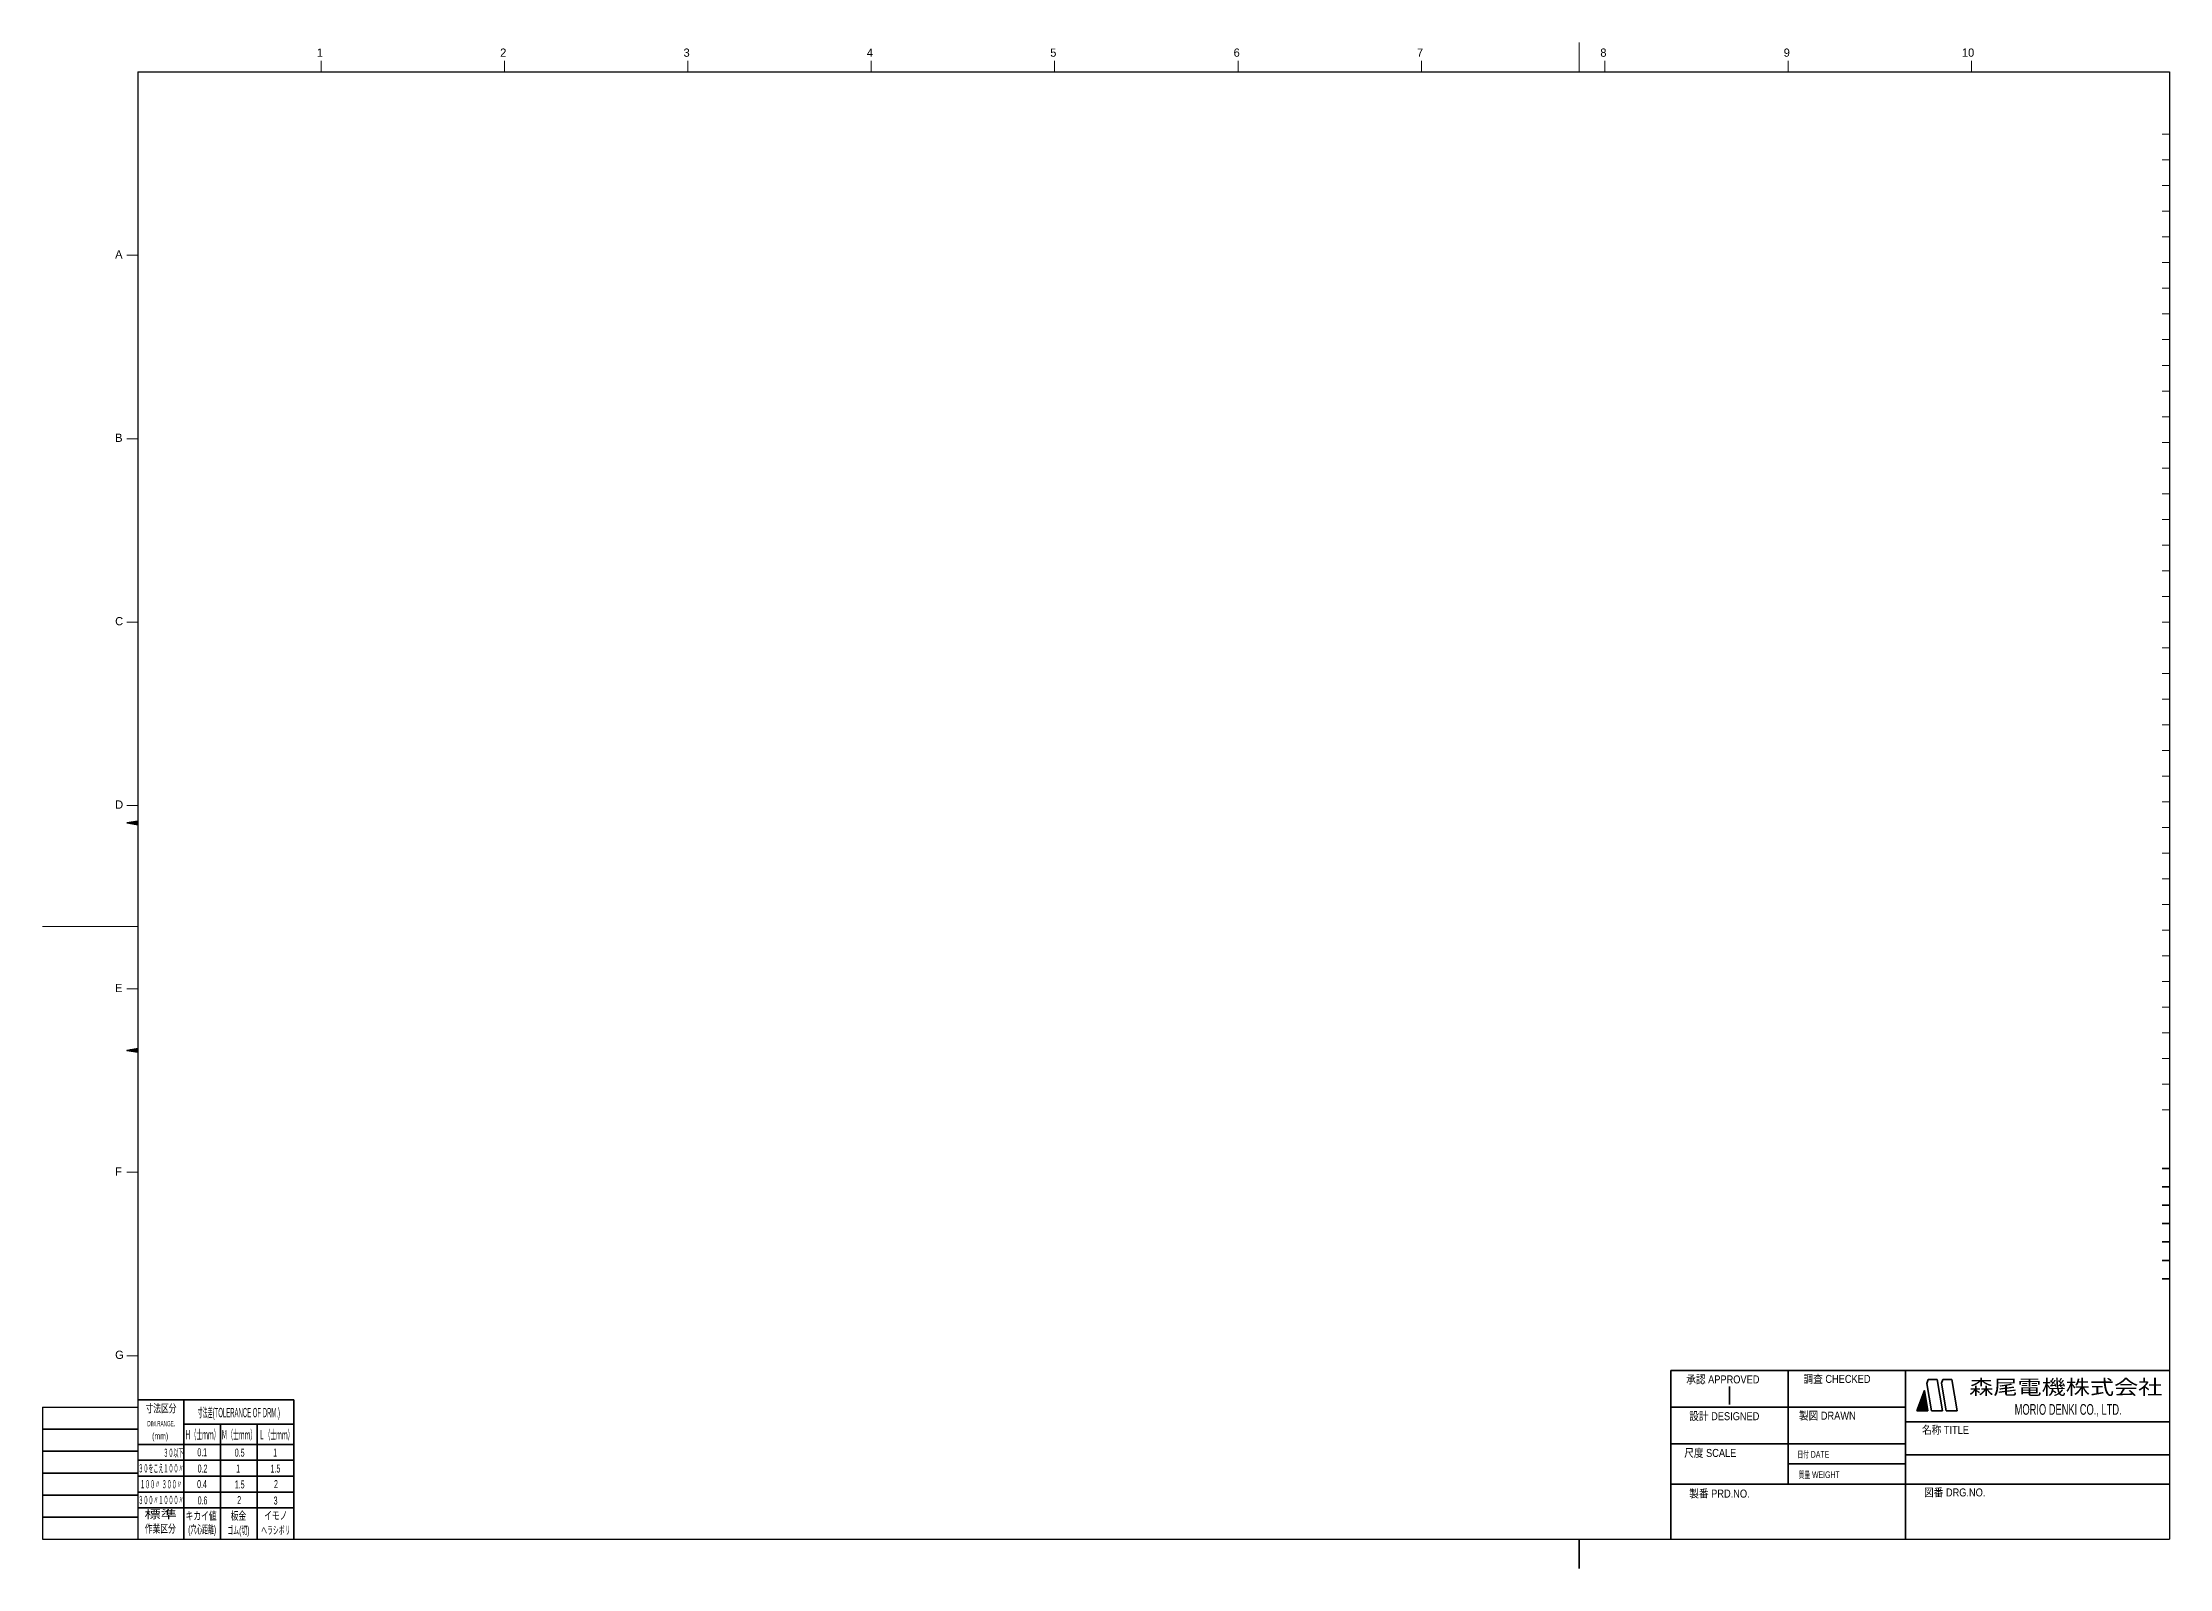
# Model space of a CAD drawing. Header units: millimetres. Extents: x -993 to 587, y 2 to 418.
# Drawn here: x -993 to -413, y 2 to 418 of the extents above; entities that cross this region are included whole.
import ezdxf
from ezdxf.enums import TextEntityAlignment as Align

# ---------------------------------------------------------------- set-up
doc = ezdxf.new("R2010")
doc.units = ezdxf.units.MM
doc.layers.add('図面枠C7M', color=7, linetype='Continuous')
doc.styles.add('HG丸ｺﾞｼｯｸM-PRO', font='')
doc.styles.get('HG丸ｺﾞｼｯｸM-PRO').set_extended_font_data('HG丸ｺﾞｼｯｸM-PRO')

# ---------------------------------------------------------------- blocks, each defined once
blk = doc.blocks.new('BLKF050')
at = {"layer": '図面枠C7M', "color": 3, "linetype": 'Continuous', "lineweight": 35}
for p, q in [((-969.932607, 143.236108), (-969.90562, 143.263095)), ((-969.811294, 143.216), (-969.735729, 143.291564)), ((-969.689981, 143.195891), (-969.565839, 143.320033)), ((-969.568669, 143.175782), (-969.395948, 143.348503)), ((-969.447356, 143.155673), (-969.226058, 143.376972)), ((-969.326044, 143.135565), (-969.056167, 143.405441)), ((-969.204731, 143.115456), (-968.886277, 143.43391)), ((-969.083418, 143.095347), (-968.716386, 143.462379)), ((-968.962106, 143.075238), (-968.546496, 143.490848)), ((-968.840793, 143.05513), (-968.376605, 143.519317)), ((-968.719481, 143.035021), (-968.206715, 143.547787)), ((-968.598168, 143.014912), (-968.036824, 143.576256)), ((-968.476855, 142.994803), (-967.866934, 143.604725)), ((-968.355543, 142.974695), (-967.697043, 143.633194)), ((-968.23423, 142.954586), (-967.527153, 143.661663)), ((-968.112918, 142.934477), (-967.357262, 143.690132)), ((-967.991605, 142.914368), (-967.187372, 143.718601)), ((-967.870292, 142.894259), (-967.017481, 143.747071)), ((-967.74898, 142.874151), (-967, 143.62313)), ((-967.627667, 142.854042), (-967, 143.481709)), ((-967.506355, 142.833933), (-967, 143.340288)), ((-967.385042, 142.813824), (-967, 143.198866)), ((-967.263729, 142.793716), (-967, 143.057445)), ((-967.142417, 142.773607), (-967, 142.916024)), ((-967.021104, 142.753498), (-967, 142.774602))]:
    blk.add_line(p, q, dxfattribs=at)
blk = doc.blocks.new('BLKF051')
at = {"layer": '図面枠C7M', "color": 3, "linetype": 'Continuous', "lineweight": 35}
for p, q in [((-969.932607, 205.236108), (-969.90562, 205.263095)), ((-969.811294, 205.216), (-969.735729, 205.291564)), ((-969.689981, 205.195891), (-969.565839, 205.320033)), ((-969.568669, 205.175782), (-969.395948, 205.348503)), ((-969.447356, 205.155673), (-969.226058, 205.376972)), ((-969.326044, 205.135565), (-969.056167, 205.405441)), ((-969.204731, 205.115456), (-968.886277, 205.43391)), ((-969.083418, 205.095347), (-968.716386, 205.462379)), ((-968.962106, 205.075238), (-968.546496, 205.490848)), ((-968.840793, 205.05513), (-968.376605, 205.519317)), ((-968.719481, 205.035021), (-968.206715, 205.547787)), ((-968.598168, 205.014912), (-968.036824, 205.576256)), ((-968.476855, 204.994803), (-967.866934, 205.604725)), ((-968.355543, 204.974695), (-967.697043, 205.633194)), ((-968.23423, 204.954586), (-967.527153, 205.661663)), ((-968.112918, 204.934477), (-967.357262, 205.690132)), ((-967.991605, 204.914368), (-967.187372, 205.718601)), ((-967.870292, 204.894259), (-967.017481, 205.747071)), ((-967.74898, 204.874151), (-967, 205.62313)), ((-967.627667, 204.854042), (-967, 205.481709)), ((-967.506355, 204.833933), (-967, 205.340288)), ((-967.385042, 204.813824), (-967, 205.198866)), ((-967.263729, 204.793716), (-967, 205.057445)), ((-967.142417, 204.773607), (-967, 204.916024)), ((-967.021104, 204.753498), (-967, 204.774602))]:
    blk.add_line(p, q, dxfattribs=at)
blk = doc.blocks.new('BLKF052')
at = {"layer": '図面枠C7M', "color": 4, "linetype": 'Continuous', "lineweight": 13}
for p, q in [((-481.842129, 44.996757), (-479.306325, 47.532561)), ((-481.788031, 45.192276), (-479.327523, 47.652784)), ((-481.707102, 45.414626), (-479.348722, 47.773006)), ((-481.700708, 44.996757), (-479.285126, 47.412338)), ((-481.626173, 45.636976), (-479.36992, 47.893229)), ((-481.559286, 44.996757), (-479.263928, 47.292115)), ((-481.545244, 45.859327), (-479.391119, 48.013452)), ((-481.464316, 46.081677), (-479.412318, 48.133675)), ((-481.417865, 44.996757), (-479.242729, 47.171892)), ((-481.383387, 46.304027), (-479.433516, 48.253898)), ((-481.302458, 46.526377), (-479.454715, 48.374121)), ((-481.276444, 44.996757), (-479.221531, 47.051669)), ((-481.221529, 46.748727), (-479.475913, 48.494343)), ((-481.1406, 46.971078), (-479.497112, 48.614566)), ((-481.135022, 44.996757), (-479.200332, 46.931447)), ((-481.059671, 47.193428), (-479.51831, 48.734789)), ((-480.993601, 44.996757), (-479.179134, 46.811224)), ((-480.978742, 47.415778), (-479.539509, 48.855012)), ((-480.897814, 47.638128), (-479.560707, 48.975235)), ((-480.852179, 44.996757), (-479.157935, 46.691001)), ((-480.816885, 47.860479), (-479.581906, 49.095457)), ((-480.735956, 48.082829), (-479.603104, 49.21568)), ((-480.710758, 44.996757), (-479.136737, 46.570778)), ((-480.655027, 48.305179), (-479.624303, 49.335903)), ((-480.574098, 48.527529), (-479.645501, 49.456126)), ((-480.569337, 44.996757), (-479.115538, 46.450555)), ((-480.493169, 48.749879), (-479.6667, 49.576349)), ((-480.41224, 48.97223), (-479.687898, 49.696572)), ((-480.331311, 49.19458), (-479.709097, 49.816794)), ((-480.250383, 49.41693), (-479.730295, 49.937017)), ((-480.169454, 49.63928), (-479.751494, 50.05724)), ((-480.088525, 49.861631), (-479.772693, 50.177463)), ((-480.007596, 50.083981), (-479.793891, 50.297686)), ((-479.926667, 50.306331), (-479.81509, 50.417909)), ((-479.845738, 50.528681), (-479.836288, 50.538131)), ((-480.427915, 44.996757), (-479.09434, 46.330332)), ((-480.286494, 44.996757), (-479.073141, 46.21011)), ((-480.145073, 44.996757), (-479.051943, 46.089887)), ((-480.003651, 44.996757), (-479.030744, 45.969664)), ((-479.86223, 44.996757), (-479.009545, 45.849441)), ((-479.720809, 44.996757), (-478.988347, 45.729218)), ((-479.579387, 44.996757), (-478.967148, 45.608995)), ((-479.437966, 44.996757), (-478.94595, 45.488773)), ((-479.296545, 44.996757), (-478.924751, 45.36855)), ((-479.155123, 44.996757), (-478.903553, 45.248327)), ((-479.013702, 44.996757), (-478.882354, 45.128104)), ((-478.87228, 44.996757), (-478.861156, 45.007881))]:
    blk.add_line(p, q, dxfattribs=at)
blk = doc.blocks.new('BLKF049')
at = {"layer": '図面枠C7M', "color": 4, "linetype": 'Continuous', "lineweight": 13}
for p, q in [((-574, 410), (-574, 418)), ((-917, 413), (-917, 410)), ((-867, 413), (-867, 410)), ((-817, 413), (-817, 410)), ((-767, 413), (-767, 410)), ((-717, 413), (-717, 410)), ((-667, 413), (-667, 410)), ((-617, 413), (-617, 410)), ((-567, 413), (-567, 410)), ((-517, 413), (-517, 410)), ((-467, 413), (-467, 410)), ((-415, 393), (-413, 393)), ((-415, 386), (-413, 386)), ((-415, 379), (-413, 379)), ((-415, 372), (-413, 372)), ((-970, 360), (-967, 360)), ((-415, 365), (-413, 365)), ((-415, 358), (-413, 358)), ((-415, 351), (-413, 351)), ((-415, 344), (-413, 344)), ((-415, 337), (-413, 337)), ((-415, 330), (-413, 330)), ((-415, 323), (-413, 323)), ((-415, 316), (-413, 316)), ((-970, 310), (-967, 310)), ((-415, 309), (-413, 309)), ((-415, 302), (-413, 302)), ((-415, 295), (-413, 295)), ((-415, 288), (-413, 288)), ((-415, 281), (-413, 281)), ((-415, 274), (-413, 274)), ((-415, 267), (-413, 267)), ((-970, 260), (-967, 260)), ((-413, 260), (-415, 260)), ((-415, 253), (-413, 253)), ((-415, 246), (-413, 246)), ((-415, 239), (-413, 239)), ((-415, 232), (-413, 232)), ((-415, 225), (-413, 225)), ((-415, 218), (-413, 218)), ((-970, 210), (-967, 210)), ((-415, 211), (-413, 211)), ((-415, 204), (-413, 204)), ((-415, 197), (-413, 197)), ((-415, 190), (-413, 190)), ((-415, 183), (-413, 183)), ((-993, 177), (-967, 177)), ((-415, 176), (-413, 176)), ((-415, 169), (-413, 169)), ((-970, 160), (-967, 160)), ((-415, 162), (-413, 162)), ((-415, 155), (-413, 155)), ((-415, 148), (-413, 148)), ((-415, 141), (-413, 141)), ((-415, 134), (-413, 134)), ((-415, 127), (-413, 127)), ((-970, 110), (-967, 110)), ((-970, 60), (-967, 60))]:
    blk.add_line(p, q, dxfattribs=at)
at = {"layer": '図面枠C7M', "color": 2, "linetype": 'Continuous', "lineweight": 25}
for p, q in [((-967, 410), (-413, 410)), ((-967, 410), (-967, 10)), ((-413, 410), (-413, 10)), ((-993, 46), (-993, 10)), ((-993, 46), (-967, 46)), ((-993, 10), (-413, 10))]:
    blk.add_line(p, q, dxfattribs=at)
at = {"layer": '図面枠C7M', "color": 3, "linetype": 'Continuous', "lineweight": 35}
for p, q in [((-967, 205.75), (-970, 205.25)), ((-970, 205.25), (-967, 204.75)), ((-967, 143.75), (-970, 143.25)), ((-970, 143.25), (-967, 142.75)), ((-413, 111), (-415, 111)), ((-413, 106), (-415, 106)), ((-413, 101), (-415, 101)), ((-413, 96), (-415, 96)), ((-413, 91), (-415, 91)), ((-413, 86), (-415, 86)), ((-413, 81), (-415, 81)), ((-549, 56), (-549, 10)), ((-549, 56), (-413, 56)), ((-517, 56), (-517, 25)), ((-485, 56), (-485, 10)), ((-479.16, 52.4), (-478.77, 53.5)), ((-477.86, 45), (-479.16, 52.4)), ((-478.77, 53.5), (-476.36, 53.5)), ((-474.86, 45), (-476.36, 53.5)), ((-474.82, 53.5), (-475.18, 52.51)), ((-473.86, 45), (-475.18, 52.51)), ((-474.82, 53.5), (-472.36, 53.5)), ((-470.86, 45), (-472.36, 53.5)), ((-967, 48), (-924.5, 48)), ((-954.5, 48), (-954.5, 10)), ((-924.5, 48), (-924.5, 10)), ((-532.99, 51.56), (-532.99, 46.69)), ((-481.86, 45), (-479.84, 50.55)), ((-478.86, 45), (-479.84, 50.55)), ((-954.5, 41.3), (-924.5, 41.3)), ((-944.5, 41.3), (-944.5, 10)), ((-934.5, 41.3), (-934.5, 10)), ((-549, 46), (-485, 46)), ((-485, 42), (-413, 42)), ((-481.86, 45), (-478.86, 45)), ((-477.86, 45), (-474.86, 45)), ((-473.86, 45), (-470.86, 45)), ((-993, 40), (-967, 40)), ((-967, 35.8), (-924.5, 35.8)), ((-549, 36), (-485, 36)), ((-993, 34), (-967, 34)), ((-967, 31.48), (-924.5, 31.48)), ((-517, 30.5), (-485, 30.5)), ((-485, 33), (-413, 33)), ((-993, 28), (-967, 28)), ((-967, 27.15), (-924.5, 27.15)), ((-549, 25), (-413, 25)), ((-993, 22), (-967, 22)), ((-967, 22.82), (-924.5, 22.82)), ((-967, 18.5), (-924.5, 18.5)), ((-993, 16), (-967, 16)), ((-574, 2), (-574, 10))]:
    blk.add_line(p, q, dxfattribs=at)
for name in ['BLKF051', 'BLKF050']:
    blk.add_blockref(name, (0, 0), dxfattribs=at)
at = {"layer": '図面枠C7M', "color": 4, "linetype": 'Continuous', "lineweight": 13}
blk.add_blockref('BLKF052', (0, 0), dxfattribs=at)
at = {"layer": '図面枠C7M', "color": 4, "linetype": 'Continuous', "lineweight": 13, "style": 'HG丸ｺﾞｼｯｸM-PRO'}
for s, height, width, p in [('1', 2.25, 1.003994, (-918.2, 413.45)), ('2', 2.25, 1.003994, (-868.2, 413.45)), ('3', 2.25, 1.003994, (-818.2, 413.45)), ('4', 2.25, 1.003994, (-768.2, 413.45)), ('5', 2.25, 1.003994, (-718.21, 413.45)), ('6', 2.25, 1.003994, (-668.21, 413.45)), ('7', 2.25, 1.003994, (-618.21, 413.45)), ('8', 2.25, 1.003994, (-568.2, 413.45)), ('9', 2.25, 1.003994, (-518.2, 413.45)), ('10', 2.255, 1.003994, (-469.6, 413.45)), ('A', 2.25, 1.002405, (-973.2, 358.45)), ('B', 2.25, 1.004704, (-973.2, 308.45)), ('D', 2.25, 1.002334, (-973.2, 208.45)), ('E', 2.25, 1.001589, (-973.2, 158.45)), ('F', 2.25, 0.998986, (-973.2, 108.45)), ('G', 2.25, 1.003714, (-973.2, 58.45))]:
    blk.add_text(s, height=height, dxfattribs=dict(at, width=width)).set_placement(p, align=Align.BOTTOM_LEFT)
at = {"layer": '図面枠C7M', "color": 3, "linetype": 'Continuous', "lineweight": 35, "style": 'HG丸ｺﾞｼｯｸM-PRO', "width": 1.001214}
blk.add_text('C', height=2.25, dxfattribs=at).set_placement((-973.2, 258.45), align=Align.BOTTOM_LEFT)
at = {"layer": '図面枠C7M', "color": 4, "linetype": 'Continuous', "lineweight": 13, "style": 'HG丸ｺﾞｼｯｸM-PRO'}
for s, height, width, p in [('承認 APPROVED', 2.1818, 0.863151, (-534.79, 53.54)), ('調査 CHECKED', 2.182, 0.863174, (-503.66, 53.67)), ('DIM.RANGE.', 1.455, 0.522543, (-960.65, 41.49)), ('寸法差(TOLERANCE OF DRM.)', 2.5455, 0.382528, (-939.48, 44.5)), ('設計 DESIGNED', 2.1818, 0.862613, (-534.39, 43.51)), ('製図 DRAWN', 2.182, 0.863099, (-506.3, 43.65)), ('名称 TITLE', 2.182, 0.862489, (-474.07, 39.77)), ('Ｈ（士ｍｍ）', 2.545, 0.439786, (-949.47, 38.51)), ('Ｍ（士ｍｍ）', 2.545, 0.439786, (-939.48, 38.46)), ('Ｌ（士ｍｍ）', 2.545, 0.439786, (-929.3, 38.46)), ('尺度 SCALE', 2.182, 0.862581, (-538.22, 33.49)), ('３０をこえ１００〃', 2.182, 0.44793, (-960.71, 29.27)), ('３０以下', 2.182, 0.44793, (-957.3, 33.52)), ('0.1', 2.182, 0.522424, (-949.47, 33.67)), ('0.2', 2.182, 0.522424, (-949.38, 29.23)), ('0.5', 2.182, 0.522424, (-939.24, 33.57)), ('1', 2.18, 0.521199, (-939.67, 29.23)), ('1.5', 2.182, 0.522424, (-929.48, 29.23)), ('1', 2.18, 0.521199, (-929.58, 33.57)), ('日付 DATE', 1.818, 0.618255, (-510.12, 33.09)), ('１００〃 ３００〃', 2.182, 0.448161, (-960.71, 24.93)), ('0.4', 2.182, 0.522424, (-949.52, 24.99)), ('1.5', 2.182, 0.522424, (-939.24, 24.9)), ('2', 2.18, 0.521199, (-929.34, 24.99)), ('製番 PRD.NO.', 2.182, 0.863299, (-535.71, 22.41)), ('質量 WEIGHT', 1.818, 0.618812, (-508.54, 27.55)), ('図番 DRG.NO.', 2.182, 0.863083, (-471.56, 22.73)), ('３００〃１０００〃', 2.182, 0.44793, (-960.71, 20.64)), ('キカイ値', 2.182, 0.692256, (-949.76, 16.33)), ('0.6', 2.182, 0.522424, (-949.38, 20.56)), ('板金', 2.182, 0.692256, (-939.57, 16.33)), ('2', 2.18, 0.521199, (-939.38, 20.65)), ('イモノ', 2.182, 0.692256, (-929.39, 16.42)), ('3', 2.18, 0.521199, (-929.44, 20.51))]:
    blk.add_text(s, height=height, dxfattribs=dict(at, width=width)).set_placement(p, align=Align.MIDDLE_CENTER)
at = {"layer": '図面枠C7M', "color": 2, "linetype": 'Continuous', "lineweight": 25, "style": 'HG丸ｺﾞｼｯｸM-PRO', "width": 1.206081}
blk.add_text('森尾電機株式会社', height=4, dxfattribs=at).set_placement((-441.28, 51.43), align=Align.MIDDLE_CENTER)
at = {"layer": '図面枠C7M', "color": 4, "linetype": 'Continuous', "lineweight": 13, "style": 'HG丸ｺﾞｼｯｸM-PRO'}
for s, height, width, p in [('寸法区分', 2.182, 0.692256, (-960.69, 43.9)), ('(mm)', 1.818, 0.619256, (-960.93, 36.64)), ('標準', 2.182, 1.489301, (-960.79, 15)), ('作業区分', 2.182, 0.692256, (-960.88, 11.1)), ('(穴心距離)', 2.182, 0.521231, (-949.47, 10.86)), ('ゴム(切)', 2.182, 0.521232, (-939.57, 10.67)), ('ヘラシボリ', 2.182, 0.521228, (-929.39, 10.67))]:
    blk.add_text(s, height=height, dxfattribs=dict(at, width=width)).set_placement(p, align=Align.BOTTOM_CENTER)
at = {"layer": '図面枠C7M', "color": 3, "linetype": 'Continuous', "lineweight": 35, "style": 'HG丸ｺﾞｼｯｸM-PRO', "width": 0.652197}
blk.add_text('MORIO DENKI CO., LTD.', height=2.9091, dxfattribs=at).set_placement((-440.62, 45.36), align=Align.MIDDLE_CENTER)

msp = doc.modelspace()

# ---------------------------------------------------------------- block references
at = {"layer": '図面枠C7M', "color": 4, "linetype": 'Continuous', "lineweight": 13}
msp.add_blockref('BLKF049', (0, 0), dxfattribs=at)

doc.saveas('drawing.dxf')
